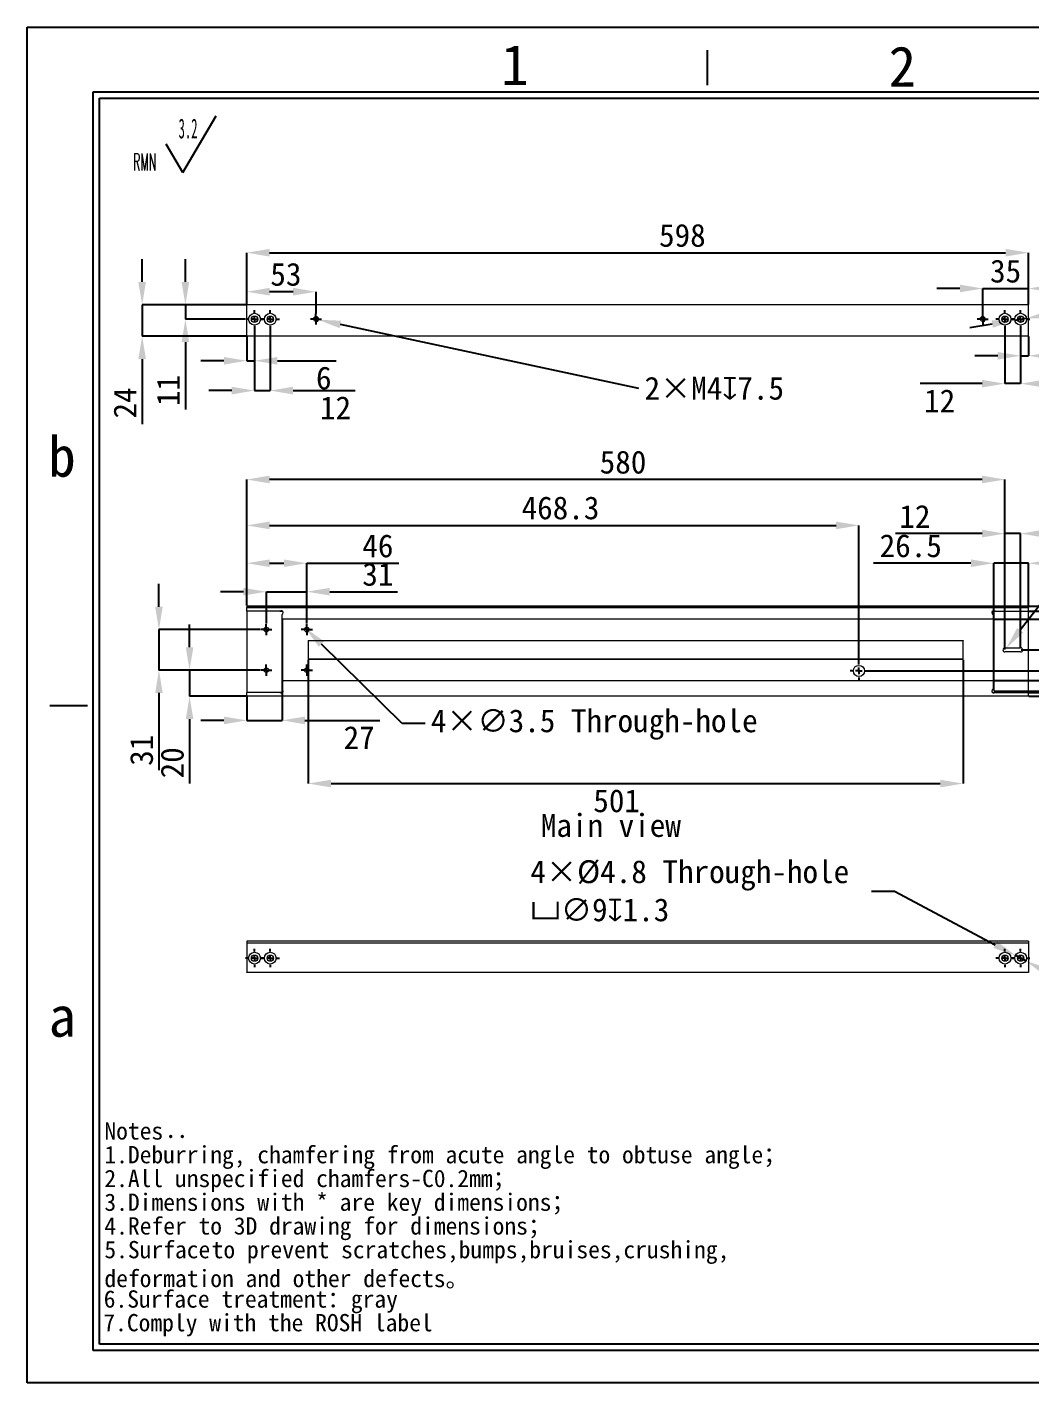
# Model space of a CAD drawing. Header units: millimetres. Extents: x 2 to 295, y 1 to 209.
# Drawn here: x 1.6 to 155.2, y 1.3 to 208.7 of the extents above; entities that cross this region are included whole.
import ezdxf

# ---------------------------------------------------------------- set-up
doc = ezdxf.new("R2010")
doc.units = ezdxf.units.MM
doc.header["$PDSIZE"] = -1
doc.layers.add('SLD-0', color=179, linetype='Continuous')
doc.layers.add('蓝色线', color=5, linetype='Continuous', lineweight=15)
doc.styles.add('SLDTEXTSTYLE1', font='TXT', dxfattribs={"width": 0.469, "bigfont": 'bigfont'})
doc.styles.add('SLDTEXTSTYLE2', font='TXT', dxfattribs={"width": 0.469})
doc.styles.add('样式 1', font='simfang.ttf')
doc.dimstyles.new('SLDDIMSTYLE0', dxfattribs={"dimtxt": 3.5, "dimasz": 3.5, "dimexe": 0, "dimexo": 0.0625, "dimgap": 0.875, "dimtad": 2, "dimlfac": 5, "dimrnd": 1e-09, "dimzin": 12, "dimdsep": 46, "dimtxsty": 'SLDTEXTSTYLE2', "dimsah": 1, "dimcen": 0.09, "dimadec": 0, "dimazin": 3, "dimtfac": 1, "dimtmove": 0, "dimatfit": 0, "dimfxl": 1, "dimfrac": 2, "dimtolj": 1, "dimtzin": 12, "dimarcsym": 0})
doc.dimstyles.new('SLDDIMSTYLE1', dxfattribs={"dimtxt": 3.5, "dimasz": 3.5, "dimexe": 0, "dimexo": 0.0625, "dimgap": 0.875, "dimtad": 2, "dimlfac": 5, "dimrnd": 1e-09, "dimzin": 12, "dimdsep": 46, "dimtxsty": 'SLDTEXTSTYLE2', "dimsah": 1, "dimcen": 0.09, "dimadec": 0, "dimazin": 3, "dimtfac": 1, "dimtofl": 0, "dimtmove": 0, "dimatfit": 3, "dimfxl": 1, "dimfrac": 2, "dimtolj": 1, "dimtzin": 12, "dimarcsym": 0})
doc.dimstyles.new('SLDDIMSTYLE2', dxfattribs={"dimtxt": 3.5, "dimasz": 3.5, "dimexe": 0, "dimexo": 0.0625, "dimgap": 0.875, "dimtad": 2, "dimlfac": 5, "dimrnd": 1e-09, "dimzin": 12, "dimdsep": 46, "dimtxsty": 'SLDTEXTSTYLE2', "dimsah": 1, "dimcen": 0.09, "dimadec": 0, "dimazin": 3, "dimtol": 1, "dimtp": 0.18, "dimtfac": 1, "dimtofl": 0, "dimtmove": 0, "dimatfit": 3, "dimfxl": 1, "dimfrac": 2, "dimtolj": 1, "dimarcsym": 0})
doc.dimstyles.new('SLDDIMSTYLE3', dxfattribs={"dimtxt": 3.5, "dimasz": 3.5, "dimexe": 0, "dimexo": 0.0625, "dimgap": 0.875, "dimtad": 2, "dimlfac": 5, "dimrnd": 1e-09, "dimzin": 12, "dimdsep": 46, "dimtxsty": 'SLDTEXTSTYLE2', "dimsah": 1, "dimcen": 0.09, "dimadec": 0, "dimazin": 3, "dimtol": 1, "dimtp": 0.2, "dimtm": 0.2, "dimtfac": 1, "dimtofl": 0, "dimtmove": 0, "dimatfit": 3, "dimfxl": 1, "dimfrac": 2, "dimtolj": 1, "dimtzin": 0, "dimarcsym": 0})
doc.dimstyles.new('SLDDIMSTYLE4', dxfattribs={"dimtxt": 3.5, "dimasz": 3.5, "dimexe": 0, "dimexo": 0.0625, "dimgap": 0.875, "dimtad": 0, "dimtih": 1, "dimtoh": 1, "dimlfac": 5, "dimrnd": 1e-09, "dimzin": 12, "dimdsep": 46, "dimtxsty": 'SLDTEXTSTYLE2', "dimsah": 1, "dimcen": 0, "dimadec": 0, "dimazin": 3, "dimtfac": 1, "dimtofl": 0, "dimtmove": 1, "dimatfit": 3, "dimfxl": 1, "dimfrac": 2, "dimtolj": 1, "dimtzin": 12, "dimarcsym": 0})
doc.dimstyles.new('SLDDIMSTYLE5', dxfattribs={"dimtxt": 3.5, "dimasz": 3.5, "dimexe": 0, "dimexo": 0.0625, "dimgap": 0.875, "dimtad": 0, "dimtih": 1, "dimtoh": 1, "dimlfac": 5, "dimrnd": 1e-09, "dimzin": 12, "dimdsep": 46, "dimtxsty": 'SLDTEXTSTYLE2', "dimsah": 1, "dimcen": 0, "dimadec": 0, "dimazin": 3, "dimtfac": 1, "dimtmove": 0, "dimatfit": 3, "dimfxl": 1, "dimfrac": 2, "dimtolj": 1, "dimtzin": 12, "dimarcsym": 0})
doc.dimstyles.new('SLDDIMSTYLE6', dxfattribs={"dimtxt": 3.5, "dimasz": 3.5, "dimexe": 0, "dimexo": 0.0625, "dimgap": 0.875, "dimtad": 0, "dimtih": 1, "dimtoh": 1, "dimlfac": 5, "dimrnd": 1e-09, "dimzin": 12, "dimdsep": 46, "dimtxsty": 'SLDTEXTSTYLE2', "dimsah": 1, "dimcen": 0, "dimadec": 0, "dimazin": 3, "dimtfac": 1, "dimtofl": 0, "dimtmove": 0, "dimatfit": 3, "dimfxl": 1, "dimfrac": 2, "dimtolj": 1, "dimtzin": 12, "dimarcsym": 0})
doc.dimstyles.new('SLDDIMSTYLE8', dxfattribs={"dimtxt": 3.5, "dimasz": 3.5, "dimexe": 0, "dimexo": 0.0625, "dimgap": 0.875, "dimtad": 0, "dimtih": 1, "dimtoh": 1, "dimlfac": 5, "dimrnd": 1e-09, "dimzin": 12, "dimdsep": 46, "dimtxsty": 'SLDTEXTSTYLE2', "dimsah": 1, "dimcen": 0, "dimadec": 0, "dimazin": 3, "dimtfac": 1, "dimtmove": 0, "dimatfit": 3, "dimfxl": 1, "dimfrac": 2, "dimtolj": 1, "dimtzin": 12, "dimarcsym": 0})

# ---------------------------------------------------------------- blocks, each defined once
blk = doc.blocks.new('SW_NOTE_0')
at = {"layer": 'SLD-0', "color": 0, "char_height": 2.6458, "attachment_point": 1, "style": '样式 1'}
for s, insert in [('{\\f@FangSong|b0|i0|c134|p49;Notes：}', (0.19, 4.89)), ('1.Deburring, chamfering from acute angle to obtuse angle；', (0.19, 1.26)), ('2.All unspecified chamfers-C0.2mm；', (0.19, -2.38)), ('3.{\\fSimSun|b0|i0|c134|p2;Dimensions with * are key dimensions}；', (0.19, -6.01)), ('4.Refer to 3D drawing for dimensions；', (0.19, -9.64)), ('5.Surface{\\W0.1; }to prevent scratches,bumps,bruises,crushing,\\Pdeformation and other defects。', (0.19, -13.27)), ('6.Surface treatment：{\\f@FangSong|b0|i0|c134|p49;gray}', (0.09, -20.82)), ('7.Comply with the ROSH label', (0.03, -24.44))]:
    blk.add_mtext(s, dxfattribs=dict(at, insert=insert))
blk = doc.blocks.new('SW_NOTE_1')
at = {"layer": 'SLD-0', "color": 0}
for q in [(12.74, 9.16), (5.08, 4.83)]:
    blk.add_line((7.63, 0.49), q, dxfattribs=at)
at = {"layer": 'SLD-0', "color": 0, "attachment_point": 1}
for s, insert, char_height, style in [('3.2', (6.97, 8.73), 3.032, 'SLDTEXTSTYLE2'), ('{\\Ftxt,bigfont|c134;RMN}', (0, 3.41), 2.6458, 'SLDTEXTSTYLE1')]:
    blk.add_mtext(s, dxfattribs=dict(at, insert=insert, char_height=char_height, style=style))
blk = doc.blocks.new('_D')
at = {"layer": 'Defpoints', "color": 0}
for p in [(44.39, 122.31), (38.19, 117.37), (44.39, 117.37)]:
    blk.add_point(p, dxfattribs=at)
at = {"layer": 'SLD-0', "color": 0, "lineweight": -2}
for p, q in [((34.69, 122.31), (31.19, 122.31)), ((38.19, 117.43), (38.19, 122.31)), ((38.19, 122.31), (44.39, 122.31)), ((44.39, 117.43), (44.39, 122.31)), ((47.89, 122.31), (58.27, 122.31))]:
    blk.add_line(p, q, dxfattribs=at)
at = {"layer": 'SLD-0', "color": 0}
for points in [[(34.69, 122.9), (34.69, 121.73), (38.19, 122.31)], [(47.89, 122.9), (47.89, 121.73), (44.39, 122.31)]]:
    blk.add_solid(points, dxfattribs=at)
at = {"layer": 'SLD-0', "color": 0, "insert": (55.25, 126.73), "char_height": 3.5, "attachment_point": 2, "style": '样式 1'}
blk.add_mtext('\\A1;31', dxfattribs=at)
blk = doc.blocks.new('_D_1')
at = {"layer": 'Defpoints', "color": 0}
for p in [(37.34, 116.52), (21.76, 110.32), (37.34, 110.32)]:
    blk.add_point(p, dxfattribs=at)
at = {"layer": 'SLD-0', "color": 0, "lineweight": -2}
for p, q in [((21.76, 120.02), (21.76, 123.52)), ((37.27, 116.52), (21.76, 116.52)), ((21.76, 116.52), (21.76, 110.32)), ((37.27, 110.32), (21.76, 110.32)), ((21.76, 106.82), (21.76, 95.03))]:
    blk.add_line(p, q, dxfattribs=at)
at = {"layer": 'SLD-0', "color": 0}
for points in [[(21.18, 120.02), (22.34, 120.02), (21.76, 116.52)], [(21.18, 106.82), (22.34, 106.82), (21.76, 110.32)]]:
    blk.add_solid(points, dxfattribs=at)
at = {"layer": 'SLD-0', "color": 0, "insert": (17.34, 98.06), "char_height": 3.5, "attachment_point": 2, "rotation": 90, "style": '样式 1'}
blk.add_mtext('\\A1;31', dxfattribs=at)
blk = doc.blocks.new('_D_2')
at = {"layer": 'Defpoints', "color": 0}
for p in [(35.19, 126.67), (35.19, 120.12), (44.39, 117.37)]:
    blk.add_point(p, dxfattribs=at)
at = {"layer": 'SLD-0', "color": 0, "lineweight": -2}
for p, q in [((35.19, 120.18), (35.19, 126.67)), ((38.69, 126.67), (40.89, 126.67)), ((44.39, 117.43), (44.39, 126.67)), ((44.39, 126.67), (58.46, 126.67))]:
    blk.add_line(p, q, dxfattribs=at)
at = {"layer": 'SLD-0', "color": 0}
for points in [[(38.69, 127.25), (38.69, 126.09), (35.19, 126.67)], [(40.89, 127.25), (40.89, 126.09), (44.39, 126.67)]]:
    blk.add_solid(points, dxfattribs=at)
at = {"layer": 'SLD-0', "color": 0, "insert": (55.25, 131.08), "char_height": 3.5, "attachment_point": 2, "style": '样式 1'}
blk.add_mtext('\\A1;46', dxfattribs=at)
blk = doc.blocks.new('_D_3')
at = {"layer": 'Defpoints', "color": 0}
for p in [(40.59, 118.12), (35.19, 106.32), (40.59, 102.63)]:
    blk.add_point(p, dxfattribs=at)
at = {"layer": 'SLD-0', "color": 0, "lineweight": -2}
for p, q in [((40.59, 118.05), (40.59, 102.63)), ((35.19, 106.25), (35.19, 102.63)), ((31.69, 102.63), (28.19, 102.63)), ((35.19, 102.63), (40.59, 102.63)), ((44.09, 102.63), (55.55, 102.63))]:
    blk.add_line(p, q, dxfattribs=at)
at = {"layer": 'SLD-0', "color": 0}
for points in [[(31.69, 103.21), (31.69, 102.04), (35.19, 102.63)], [(44.09, 103.21), (44.09, 102.04), (40.59, 102.63)]]:
    blk.add_solid(points, dxfattribs=at)
at = {"layer": 'SLD-0', "color": 0, "insert": (52.39, 101.75), "char_height": 3.5, "attachment_point": 2, "style": '样式 1'}
blk.add_mtext('\\A1;27', dxfattribs=at)
blk = doc.blocks.new('_D_4')
at = {"layer": 'Defpoints', "color": 0}
for p in [(154.79, 119.32), (154.79, 106.92), (199.48, 106.92)]:
    blk.add_point(p, dxfattribs=at)
at = {"layer": '蓝色线', "color": 0, "lineweight": -2}
for p, q in [((199.48, 119.32), (199.48, 141.75)), ((154.85, 119.32), (199.48, 119.32)), ((199.48, 110.42), (199.48, 115.82)), ((154.85, 106.92), (199.48, 106.92))]:
    blk.add_line(p, q, dxfattribs=at)
at = {"layer": '蓝色线', "color": 0}
for points in [[(198.89, 115.82), (200.06, 115.82), (199.48, 119.32)], [(198.89, 110.42), (200.06, 110.42), (199.48, 106.92)]]:
    blk.add_solid(points, dxfattribs=at)
at = {"layer": '蓝色线', "color": 0, "insert": (200.35, 132.28), "char_height": 3.5, "attachment_point": 2, "rotation": 90, "style": '样式 1'}
blk.add_mtext('\\A1;62\\S+0.18^  0;', dxfattribs=at)
blk = doc.blocks.new('_D_5')
at = {"layer": 'Defpoints', "color": 0}
for p in [(149.39, 118.12), (149.39, 108.72), (188.79, 108.72)]:
    blk.add_point(p, dxfattribs=at)
at = {"layer": '蓝色线', "color": 0, "lineweight": -2}
for p, q in [((188.79, 118.12), (188.79, 143.41)), ((149.45, 118.12), (188.79, 118.12)), ((188.79, 112.22), (188.79, 114.62)), ((149.45, 108.72), (188.79, 108.72))]:
    blk.add_line(p, q, dxfattribs=at)
at = {"layer": '蓝色线', "color": 0}
for points in [[(188.2, 114.62), (189.37, 114.62), (188.79, 118.12)], [(188.2, 112.22), (189.37, 112.22), (188.79, 108.72)]]:
    blk.add_solid(points, dxfattribs=at)
at = {"layer": '蓝色线', "color": 0, "insert": (189.66, 132.51), "char_height": 3.5, "attachment_point": 2, "rotation": 90, "style": '样式 1'}
blk.add_mtext('\\A1;47±0.20', dxfattribs=at)
blk = doc.blocks.new('_D_6')
at = {"layer": 'Defpoints', "color": 0}
for p in [(37.34, 110.32), (26.44, 106.32), (35.19, 106.32)]:
    blk.add_point(p, dxfattribs=at)
at = {"layer": 'SLD-0', "color": 0, "lineweight": -2}
for p, q in [((26.44, 113.82), (26.44, 117.32)), ((37.27, 110.32), (26.44, 110.32)), ((26.44, 110.32), (26.44, 106.32)), ((35.12, 106.32), (26.44, 106.32)), ((26.44, 102.82), (26.44, 92.97))]:
    blk.add_line(p, q, dxfattribs=at)
at = {"layer": 'SLD-0', "color": 0}
for points in [[(25.86, 113.82), (27.03, 113.82), (26.44, 110.32)], [(25.86, 102.82), (27.03, 102.82), (26.44, 106.32)]]:
    blk.add_solid(points, dxfattribs=at)
at = {"layer": 'SLD-0', "color": 0, "insert": (22.03, 96.14), "char_height": 3.5, "attachment_point": 2, "rotation": 90, "style": '样式 1'}
blk.add_mtext('\\A1;20', dxfattribs=at)
blk = doc.blocks.new('_D_7')
at = {"layer": 'Defpoints', "color": 0}
for p in [(153.59, 131.2), (151.19, 113.74), (153.59, 113.74)]:
    blk.add_point(p, dxfattribs=at)
at = {"layer": 'SLD-0', "color": 0, "lineweight": -2}
for p, q in [((147.69, 131.2), (134.42, 131.2)), ((151.19, 113.8), (151.19, 131.2)), ((153.59, 131.2), (151.19, 131.2)), ((153.59, 113.8), (153.59, 131.2)), ((157.09, 131.2), (160.59, 131.2))]:
    blk.add_line(p, q, dxfattribs=at)
at = {"layer": 'SLD-0', "color": 0}
for points in [[(147.69, 131.79), (147.69, 130.62), (151.19, 131.2)], [(157.09, 131.79), (157.09, 130.62), (153.59, 131.2)]]:
    blk.add_solid(points, dxfattribs=at)
at = {"layer": 'SLD-0', "color": 0, "insert": (137.41, 135.58), "char_height": 3.5, "attachment_point": 2, "style": '样式 1'}
blk.add_mtext('\\A1;12', dxfattribs=at)
blk = doc.blocks.new('_D_8')
at = {"layer": 'Defpoints', "color": 0}
for p in [(151.19, 113.42), (151.38, 113.67)]:
    blk.add_point(p, dxfattribs=at)
at = {"layer": 'SLD-0', "color": 0, "lineweight": -2}
for p, q in [((176.08, 145.43), (153.53, 116.43)), ((179.58, 145.43), (176.08, 145.43))]:
    blk.add_line(p, q, dxfattribs=at)
at = {"layer": 'SLD-0', "color": 0}
blk.add_solid([(153.07, 116.79), (153.99, 116.07), (151.38, 113.67)], dxfattribs=at)
at = {"layer": 'SLD-0', "color": 0, "insert": (180.45, 147.58), "char_height": 3.5, "attachment_point": 1, "style": '样式 1'}
blk.add_mtext('\\A1;R1.6Through-hole', dxfattribs=at)
blk = doc.blocks.new('_D_9')
at = {"layer": 'Defpoints', "color": 0}
for p in [(153.59, 113.42), (154.79, 106.32), (181.7, 106.32)]:
    blk.add_point(p, dxfattribs=at)
at = {"layer": 'SLD-0', "color": 0, "lineweight": -2}
for p, q in [((181.7, 116.92), (181.7, 134.39)), ((153.65, 113.42), (181.7, 113.42)), ((181.7, 106.32), (181.7, 113.42)), ((154.85, 106.32), (181.7, 106.32)), ((181.7, 102.82), (181.7, 99.32))]:
    blk.add_line(p, q, dxfattribs=at)
at = {"layer": 'SLD-0', "color": 0}
for points in [[(181.12, 116.92), (182.29, 116.92), (181.7, 113.42)], [(181.12, 102.82), (182.29, 102.82), (181.7, 106.32)]]:
    blk.add_solid(points, dxfattribs=at)
at = {"layer": 'SLD-0', "color": 0, "insert": (182.58, 128.7), "char_height": 3.5, "attachment_point": 2, "rotation": 90, "style": '样式 1'}
blk.add_mtext('\\A1;35.5', dxfattribs=at)
blk = doc.blocks.new('_D_10')
at = {"layer": 'Defpoints', "color": 0}
for p in [(35.19, 139.47), (35.19, 120.12), (151.19, 113.42)]:
    blk.add_point(p, dxfattribs=at)
at = {"layer": 'SLD-0', "color": 0, "lineweight": -2}
for p, q in [((35.19, 120.18), (35.19, 139.47)), ((147.69, 139.47), (38.69, 139.47)), ((151.19, 113.48), (151.19, 139.47))]:
    blk.add_line(p, q, dxfattribs=at)
at = {"layer": 'SLD-0', "color": 0}
for points in [[(38.69, 140.06), (38.69, 138.89), (35.19, 139.47)], [(147.69, 140.06), (147.69, 138.89), (151.19, 139.47)]]:
    blk.add_solid(points, dxfattribs=at)
at = {"layer": 'SLD-0', "color": 0, "insert": (92.76, 143.89), "char_height": 3.5, "attachment_point": 2, "style": '样式 1'}
blk.add_mtext('\\A1;580', dxfattribs=at)
blk = doc.blocks.new('_D_11')
at = {"layer": 'Defpoints', "color": 0}
for p in [(128.85, 132.46), (35.19, 120.12), (128.85, 111.55)]:
    blk.add_point(p, dxfattribs=at)
at = {"layer": 'SLD-0', "color": 0, "lineweight": -2}
for p, q in [((35.19, 120.18), (35.19, 132.46)), ((38.69, 132.46), (125.35, 132.46)), ((128.85, 111.61), (128.85, 132.46))]:
    blk.add_line(p, q, dxfattribs=at)
at = {"layer": 'SLD-0', "color": 0}
for points in [[(38.69, 133.04), (38.69, 131.87), (35.19, 132.46)], [(125.35, 133.04), (125.35, 131.87), (128.85, 132.46)]]:
    blk.add_solid(points, dxfattribs=at)
at = {"layer": 'SLD-0', "color": 0, "insert": (83.19, 136.89), "char_height": 3.5, "attachment_point": 2, "style": '样式 1'}
blk.add_mtext('\\A1;468.3', dxfattribs=at)
blk = doc.blocks.new('_D_12')
at = {"layer": 'Defpoints', "color": 0}
for p in [(130.2, 110.2), (154.79, 106.32), (173.58, 106.32)]:
    blk.add_point(p, dxfattribs=at)
at = {"layer": 'SLD-0', "color": 0, "lineweight": -2}
for p, q in [((173.58, 113.7), (173.58, 134.32)), ((130.26, 110.2), (173.58, 110.2)), ((173.58, 106.32), (173.58, 110.2)), ((154.85, 106.32), (173.58, 106.32)), ((173.58, 102.82), (173.58, 99.32))]:
    blk.add_line(p, q, dxfattribs=at)
at = {"layer": 'SLD-0', "color": 0}
for points in [[(173, 113.7), (174.17, 113.7), (173.58, 110.2)], [(173, 102.82), (174.17, 102.82), (173.58, 106.32)]]:
    blk.add_solid(points, dxfattribs=at)
at = {"layer": 'SLD-0', "color": 0, "insert": (174.46, 128.7), "char_height": 3.5, "attachment_point": 2, "rotation": 90, "style": '样式 1'}
blk.add_mtext('\\A1;19.4', dxfattribs=at)
blk = doc.blocks.new('_D_14')
at = {"layer": 'Defpoints', "color": 0}
for p in [(154.79, 120.12), (154.79, 106.32), (209.84, 106.32)]:
    blk.add_point(p, dxfattribs=at)
at = {"layer": 'SLD-0', "color": 0, "lineweight": -2}
for p, q in [((209.84, 120.12), (209.84, 132.78)), ((154.85, 120.12), (209.84, 120.12)), ((209.84, 109.82), (209.84, 116.62)), ((154.85, 106.32), (209.84, 106.32))]:
    blk.add_line(p, q, dxfattribs=at)
at = {"layer": 'SLD-0', "color": 0}
for points in [[(209.26, 116.62), (210.42, 116.62), (209.84, 120.12)], [(209.26, 109.82), (210.42, 109.82), (209.84, 106.32)]]:
    blk.add_solid(points, dxfattribs=at)
at = {"layer": 'SLD-0', "color": 0, "insert": (210.72, 129.6), "char_height": 3.5, "attachment_point": 2, "rotation": 90, "style": '样式 1'}
blk.add_mtext('\\A1;69', dxfattribs=at)
blk = doc.blocks.new('_D_15')
at = {"layer": 'Defpoints', "color": 0}
for p in [(44.14, 116.76), (44.64, 116.27)]:
    blk.add_point(p, dxfattribs=at)
at = {"layer": 'SLD-0', "color": 0, "lineweight": -2}
for p, q in [((58.98, 102.17), (46.63, 114.31)), ((62.48, 102.17), (58.98, 102.17))]:
    blk.add_line(p, q, dxfattribs=at)
at = {"layer": 'SLD-0', "color": 0}
blk.add_solid([(47.04, 114.72), (46.22, 113.89), (44.14, 116.76)], dxfattribs=at)
at = {"layer": 'SLD-0', "color": 0, "insert": (63.36, 104.32), "char_height": 3.5, "attachment_point": 1, "style": '样式 1'}
blk.add_mtext('\\A1;4×∅3.5 Through-hole', dxfattribs=at)
blk = doc.blocks.new('_D_17')
at = {"layer": 'Defpoints', "color": 0}
for p in [(154.79, 126.67), (154.79, 120.12), (149.49, 107.12)]:
    blk.add_point(p, dxfattribs=at)
at = {"layer": 'SLD-0', "color": 0, "lineweight": -2}
for p, q in [((145.99, 126.67), (131.08, 126.67)), ((149.49, 107.18), (149.49, 126.67)), ((154.79, 126.67), (149.49, 126.67)), ((154.79, 120.18), (154.79, 126.67)), ((158.29, 126.67), (161.79, 126.67))]:
    blk.add_line(p, q, dxfattribs=at)
at = {"layer": 'SLD-0', "color": 0}
for points in [[(145.99, 127.25), (145.99, 126.09), (149.49, 126.67)], [(158.29, 127.25), (158.29, 126.09), (154.79, 126.67)]]:
    blk.add_solid(points, dxfattribs=at)
at = {"layer": 'SLD-0', "color": 0, "insert": (136.78, 131.1), "char_height": 3.5, "attachment_point": 2, "style": '样式 1'}
blk.add_mtext('\\A1;26.5', dxfattribs=at)
blk = doc.blocks.new('_D_18')
at = {"layer": 'Defpoints', "color": 0}
for p in [(149.49, 107.12), (154.79, 106.32), (165.64, 106.32)]:
    blk.add_point(p, dxfattribs=at)
at = {"layer": 'SLD-0', "color": 0, "lineweight": -2}
for p, q in [((165.64, 110.62), (165.64, 130.68)), ((149.55, 107.12), (165.64, 107.12)), ((154.85, 106.32), (165.64, 106.32)), ((165.64, 106.32), (165.64, 107.12)), ((165.64, 102.82), (165.64, 99.32))]:
    blk.add_line(p, q, dxfattribs=at)
at = {"layer": 'SLD-0', "color": 0}
for points in [[(165.06, 110.62), (166.23, 110.62), (165.64, 107.12)], [(165.06, 102.82), (166.23, 102.82), (165.64, 106.32)]]:
    blk.add_solid(points, dxfattribs=at)
at = {"layer": 'SLD-0', "color": 0, "insert": (166.52, 128.7), "char_height": 3.5, "attachment_point": 2, "rotation": 90, "style": '样式 1'}
blk.add_mtext('\\A1;4', dxfattribs=at)
blk = doc.blocks.new('_D_19')
at = {"layer": 'Defpoints', "color": 0}
for p in [(44.59, 111.98), (144.79, 111.98), (144.79, 92.97)]:
    blk.add_point(p, dxfattribs=at)
at = {"layer": 'SLD-0', "color": 0, "lineweight": -2}
for p, q in [((44.59, 111.91), (44.59, 92.97)), ((144.79, 111.91), (144.79, 92.97)), ((48.09, 92.97), (141.29, 92.97))]:
    blk.add_line(p, q, dxfattribs=at)
at = {"layer": 'SLD-0', "color": 0}
for points in [[(48.09, 93.55), (48.09, 92.38), (44.59, 92.97)], [(141.29, 93.55), (141.29, 92.38), (144.79, 92.97)]]:
    blk.add_solid(points, dxfattribs=at)
at = {"layer": 'SLD-0', "color": 0, "insert": (91.78, 92.09), "char_height": 3.5, "attachment_point": 2, "style": '样式 1'}
blk.add_mtext('\\A1;501', dxfattribs=at)
blk = doc.blocks.new('SW_CENTERMARKSYMBOL_0')
at = {"layer": 'SLD-0', "color": 0}
for p, q in [((-0.5, 0), (-0.85, 0)), ((0, 0), (-0.5, 0)), ((0, 0.5), (0, 0.85)), ((0, 0), (0, 0.5)), ((0, 0), (0, -0.5)), ((0, 0), (0.5, 0)), ((0.5, 0), (0.85, 0)), ((0, -0.5), (0, -0.85))]:
    blk.add_line(p, q, dxfattribs=at)
blk = doc.blocks.new('SW_CENTERMARKSYMBOL_1')
at = {"layer": 'SLD-0', "color": 0}
for p, q in [((-0.5, 0), (-0.85, 0)), ((0, 0), (-0.5, 0)), ((0, 0.5), (0, 0.85)), ((0, 0), (0, 0.5)), ((0, 0), (0, -0.5)), ((0, 0), (0.5, 0)), ((0.5, 0), (0.85, 0)), ((0, -0.5), (0, -0.85))]:
    blk.add_line(p, q, dxfattribs=at)
blk = doc.blocks.new('SW_CENTERMARKSYMBOL_2')
at = {"layer": 'SLD-0', "color": 0}
for p, q in [((-0.5, 0), (-0.85, 0)), ((0, 0), (-0.5, 0)), ((0, 0.5), (0, 0.85)), ((0, 0), (0, 0.5)), ((0, 0), (0, -0.5)), ((0, 0), (0.5, 0)), ((0.5, 0), (0.85, 0)), ((0, -0.5), (0, -0.85))]:
    blk.add_line(p, q, dxfattribs=at)
blk = doc.blocks.new('SW_CENTERMARKSYMBOL_3')
at = {"layer": 'SLD-0', "color": 0}
for p, q in [((-0.5, 0), (-0.85, 0)), ((0, 0), (-0.5, 0)), ((0, 0.5), (0, 0.85)), ((0, 0), (0, 0.5)), ((0, 0), (0, -0.5)), ((0, 0), (0.5, 0)), ((0.5, 0), (0.85, 0)), ((0, -0.5), (0, -0.85))]:
    blk.add_line(p, q, dxfattribs=at)
blk = doc.blocks.new('SW_CENTERMARKSYMBOL_4')
at = {"layer": 'SLD-0', "color": 0}
for p, q in [((-1, 0), (-1.35, 0)), ((0, 0), (-0.5, 0)), ((0, 1), (0, 1.35)), ((0, 0), (0, 0.5)), ((0, 0), (0, -0.5)), ((0, 0), (0.5, 0)), ((1, 0), (1.35, 0)), ((0, -1), (0, -1.35))]:
    blk.add_line(p, q, dxfattribs=at)
blk = doc.blocks.new('_D_24')
at = {"layer": 'Defpoints', "color": 0}
for p in [(152.79, 66.68), (154.38, 65.84)]:
    blk.add_point(p, dxfattribs=at)
at = {"layer": 'SLD-0', "color": 0, "lineweight": -2}
for p, q in [((130.77, 76.49), (134.27, 76.49)), ((134.27, 76.49), (149.7, 68.32)), ((154.38, 65.84), (152.79, 66.68)), ((157.47, 64.2), (160.57, 62.56))]:
    blk.add_line(p, q, dxfattribs=at)
at = {"layer": 'SLD-0', "color": 0}
for points in [[(149.97, 68.84), (149.43, 67.81), (152.79, 66.68)], [(157.75, 64.72), (157.2, 63.69), (154.38, 65.84)]]:
    blk.add_solid(points, dxfattribs=at)
at = {"layer": 'SLD-0', "color": 0, "insert": (78.59, 81.24), "char_height": 3.5, "attachment_point": 1, "style": '样式 1'}
blk.add_mtext('\\A1;4×%%c4.8 Through-hole\\P{\\fGDT;v}∅9{\\fGDT;x}1.3', dxfattribs=at)
blk = doc.blocks.new('SW_CENTERMARKSYMBOL_5')
at = {"layer": 'SLD-0', "color": 0}
for p, q in [((-1, 0), (-1.4, 0)), ((0, 0), (-0.5, 0)), ((0, 1), (0, 1.4)), ((0, 0), (0, 0.5)), ((0, 0), (0, -0.5)), ((0, 0), (0.5, 0)), ((1, 0), (1.4, 0)), ((0, -1), (0, -1.4))]:
    blk.add_line(p, q, dxfattribs=at)
blk = doc.blocks.new('SW_CENTERMARKSYMBOL_6')
at = {"layer": 'SLD-0', "color": 0}
for p, q in [((-1, 0), (-1.4, 0)), ((0, 0), (-0.5, 0)), ((0, 1), (0, 1.4)), ((0, 0), (0, 0.5)), ((0, 0), (0, -0.5)), ((0, 0), (0.5, 0)), ((1, 0), (1.4, 0)), ((0, -1), (0, -1.4))]:
    blk.add_line(p, q, dxfattribs=at)
blk = doc.blocks.new('SW_CENTERMARKSYMBOL_7')
at = {"layer": 'SLD-0', "color": 0}
for p, q in [((-1, 0), (-1.4, 0)), ((0, 0), (-0.5, 0)), ((0, 1), (0, 1.4)), ((0, 0), (0, 0.5)), ((0, 0), (0, -0.5)), ((0, 0), (0.5, 0)), ((1, 0), (1.4, 0)), ((0, -1), (0, -1.4))]:
    blk.add_line(p, q, dxfattribs=at)
blk = doc.blocks.new('SW_CENTERMARKSYMBOL_8')
at = {"layer": 'SLD-0', "color": 0}
for p, q in [((-1, 0), (-1.4, 0)), ((0, 0), (-0.5, 0)), ((0, 1), (0, 1.4)), ((0, 0), (0, 0.5)), ((0, 0), (0, -0.5)), ((0, 0), (0.5, 0)), ((1, 0), (1.4, 0)), ((0, -1), (0, -1.4))]:
    blk.add_line(p, q, dxfattribs=at)
blk = doc.blocks.new('_D_25')
at = {"layer": 'Defpoints', "color": 0}
for p in [(154.79, 174.17), (35.19, 166.19), (154.79, 166.19)]:
    blk.add_point(p, dxfattribs=at)
at = {"layer": 'SLD-0', "color": 0, "lineweight": -2}
for p, q in [((35.19, 166.26), (35.19, 174.17)), ((38.69, 174.17), (151.29, 174.17)), ((154.79, 166.26), (154.79, 174.17))]:
    blk.add_line(p, q, dxfattribs=at)
at = {"layer": 'SLD-0', "color": 0}
for points in [[(38.69, 174.75), (38.69, 173.58), (35.19, 174.17)], [(151.29, 174.75), (151.29, 173.58), (154.79, 174.17)]]:
    blk.add_solid(points, dxfattribs=at)
at = {"layer": 'SLD-0', "color": 0, "insert": (101.84, 178.58), "char_height": 3.5, "attachment_point": 2, "style": '样式 1'}
blk.add_mtext('\\A1;598', dxfattribs=at)
blk = doc.blocks.new('_D_26')
at = {"layer": 'Defpoints', "color": 0}
for p in [(35.19, 166.19), (19.19, 161.39), (35.19, 161.39)]:
    blk.add_point(p, dxfattribs=at)
at = {"layer": 'SLD-0', "color": 0, "lineweight": -2}
for p, q in [((19.19, 169.69), (19.19, 173.19)), ((35.12, 166.19), (19.19, 166.19)), ((19.19, 166.19), (19.19, 161.39)), ((35.12, 161.39), (19.19, 161.39)), ((19.19, 157.89), (19.19, 147.96))]:
    blk.add_line(p, q, dxfattribs=at)
at = {"layer": 'SLD-0', "color": 0}
for points in [[(18.6, 169.69), (19.77, 169.69), (19.19, 166.19)], [(18.6, 157.89), (19.77, 157.89), (19.19, 161.39)]]:
    blk.add_solid(points, dxfattribs=at)
at = {"layer": 'SLD-0', "color": 0, "insert": (14.81, 151.18), "char_height": 3.5, "attachment_point": 2, "rotation": 90, "style": '样式 1'}
blk.add_mtext('\\A1;24', dxfattribs=at)
blk = doc.blocks.new('_D_27')
at = {"layer": 'Defpoints', "color": 0}
for p in [(36.39, 162.59), (38.79, 162.59), (38.79, 153.08)]:
    blk.add_point(p, dxfattribs=at)
at = {"layer": 'SLD-0', "color": 0, "lineweight": -2}
for p, q in [((36.39, 162.53), (36.39, 153.08)), ((38.79, 162.53), (38.79, 153.08)), ((32.89, 153.08), (29.39, 153.08)), ((36.39, 153.08), (38.79, 153.08)), ((42.29, 153.08), (51.76, 153.08))]:
    blk.add_line(p, q, dxfattribs=at)
at = {"layer": 'SLD-0', "color": 0}
for points in [[(32.89, 153.66), (32.89, 152.49), (36.39, 153.08)], [(42.29, 153.66), (42.29, 152.49), (38.79, 153.08)]]:
    blk.add_solid(points, dxfattribs=at)
at = {"layer": 'SLD-0', "color": 0, "insert": (48.77, 152.2), "char_height": 3.5, "attachment_point": 2, "style": '样式 1'}
blk.add_mtext('\\A1;12', dxfattribs=at)
blk = doc.blocks.new('_D_28')
at = {"layer": 'Defpoints', "color": 0}
for p in [(25.81, 166.19), (35.19, 166.19), (34.99, 163.99)]:
    blk.add_point(p, dxfattribs=at)
at = {"layer": 'SLD-0', "color": 0, "lineweight": -2}
for p, q in [((25.81, 169.69), (25.81, 173.19)), ((35.12, 166.19), (25.81, 166.19)), ((25.81, 166.19), (25.81, 163.99)), ((34.92, 163.99), (25.81, 163.99)), ((25.81, 160.49), (25.81, 150.19))]:
    blk.add_line(p, q, dxfattribs=at)
at = {"layer": 'SLD-0', "color": 0}
for points in [[(25.22, 169.69), (26.39, 169.69), (25.81, 166.19)], [(25.22, 160.49), (26.39, 160.49), (25.81, 163.99)]]:
    blk.add_solid(points, dxfattribs=at)
at = {"layer": 'SLD-0', "color": 0, "insert": (21.43, 153.08), "char_height": 3.5, "attachment_point": 2, "rotation": 90, "style": '样式 1'}
blk.add_mtext('\\A1;11', dxfattribs=at)
blk = doc.blocks.new('_D_29')
at = {"layer": 'Defpoints', "color": 0}
for p in [(35.19, 168.2), (35.19, 166.19), (45.79, 164.82)]:
    blk.add_point(p, dxfattribs=at)
at = {"layer": 'SLD-0', "color": 0, "lineweight": -2}
for p, q in [((35.19, 166.26), (35.19, 168.2)), ((42.29, 168.2), (38.69, 168.2)), ((45.79, 164.89), (45.79, 168.2))]:
    blk.add_line(p, q, dxfattribs=at)
at = {"layer": 'SLD-0', "color": 0}
for points in [[(38.69, 168.79), (38.69, 167.62), (35.19, 168.2)], [(42.29, 168.79), (42.29, 167.62), (45.79, 168.2)]]:
    blk.add_solid(points, dxfattribs=at)
at = {"layer": 'SLD-0', "color": 0, "insert": (41.18, 172.62), "char_height": 3.5, "attachment_point": 2, "style": '样式 1'}
blk.add_mtext('\\A1;53', dxfattribs=at)
blk = doc.blocks.new('_D_30')
at = {"layer": 'Defpoints', "color": 0}
for p in [(154.79, 168.69), (154.79, 166.19), (147.79, 164.82)]:
    blk.add_point(p, dxfattribs=at)
at = {"layer": 'SLD-0', "color": 0, "lineweight": -2}
for p, q in [((144.29, 168.69), (140.79, 168.69)), ((147.79, 164.89), (147.79, 168.69)), ((147.79, 168.69), (154.79, 168.69)), ((154.79, 166.26), (154.79, 168.69)), ((158.29, 168.69), (161.79, 168.69))]:
    blk.add_line(p, q, dxfattribs=at)
at = {"layer": 'SLD-0', "color": 0}
for points in [[(144.29, 169.28), (144.29, 168.11), (147.79, 168.69)], [(158.29, 169.28), (158.29, 168.11), (154.79, 168.69)]]:
    blk.add_solid(points, dxfattribs=at)
at = {"layer": 'SLD-0', "color": 0, "insert": (151.29, 173.11), "char_height": 3.5, "attachment_point": 2, "style": '样式 1'}
blk.add_mtext('\\A1;35', dxfattribs=at)
blk = doc.blocks.new('_D_31')
at = {"layer": 'Defpoints', "color": 0}
for p in [(152.7, 163.84), (154.47, 164.14)]:
    blk.add_point(p, dxfattribs=at)
at = {"layer": 'SLD-0', "color": 0, "lineweight": -2}
for p, q in [((182.78, 168.93), (157.92, 164.73)), ((152.7, 163.84), (154.47, 164.14)), ((149.25, 163.26), (145.8, 162.68))]:
    blk.add_line(p, q, dxfattribs=at)
at = {"layer": 'SLD-0', "color": 0}
for points in [[(149.15, 163.84), (149.35, 162.69), (152.7, 163.84)], [(157.83, 165.3), (158.02, 164.15), (154.47, 164.14)]]:
    blk.add_solid(points, dxfattribs=at)
at = {"layer": 'SLD-0', "color": 0, "insert": (183.65, 173.67), "char_height": 3.5, "attachment_point": 1, "style": '样式 1'}
blk.add_mtext('\\A1;4×%%c4.8Through-hole\\P{\\fGDT;v}9{\\fGDT;x}1.3', dxfattribs=at)
blk = doc.blocks.new('_D_32')
at = {"layer": 'Defpoints', "color": 0}
for p in [(45.46, 164.06), (46.11, 163.92)]:
    blk.add_point(p, dxfattribs=at)
at = {"layer": 'SLD-0', "color": 0, "lineweight": -2}
blk.add_line((95.17, 153.4), (49.53, 163.19), dxfattribs=at)
at = {"layer": 'SLD-0', "color": 0}
blk.add_solid([(49.65, 163.76), (49.41, 162.62), (46.11, 163.92)], dxfattribs=at)
at = {"layer": 'SLD-0', "color": 0, "insert": (96.05, 155.19), "char_height": 3.5, "attachment_point": 1, "style": '样式 1'}
blk.add_mtext('\\A1;2×M4{\\fGDT;x}7.5', dxfattribs=at)
blk = doc.blocks.new('_D_33')
at = {"layer": 'Defpoints', "color": 0}
for p in [(151.19, 162.59), (153.59, 162.59), (153.59, 154.14)]:
    blk.add_point(p, dxfattribs=at)
at = {"layer": 'SLD-0', "color": 0, "lineweight": -2}
for p, q in [((151.19, 162.53), (151.19, 154.14)), ((153.59, 162.53), (153.59, 154.14)), ((147.69, 154.14), (138.22, 154.14)), ((153.59, 154.14), (151.19, 154.14)), ((157.09, 154.14), (160.59, 154.14))]:
    blk.add_line(p, q, dxfattribs=at)
at = {"layer": 'SLD-0', "color": 0}
for points in [[(147.69, 154.72), (147.69, 153.55), (151.19, 154.14)], [(157.09, 154.72), (157.09, 153.55), (153.59, 154.14)]]:
    blk.add_solid(points, dxfattribs=at)
at = {"layer": 'SLD-0', "color": 0, "insert": (141.2, 153.26), "char_height": 3.5, "attachment_point": 2, "style": '样式 1'}
blk.add_mtext('\\A1;12', dxfattribs=at)
blk = doc.blocks.new('_D_34')
at = {"layer": 'Defpoints', "color": 0}
for p in [(153.59, 162.59), (154.79, 161.39), (154.79, 158.4)]:
    blk.add_point(p, dxfattribs=at)
at = {"layer": 'SLD-0', "color": 0, "lineweight": -2}
for p, q in [((153.59, 162.53), (153.59, 158.4)), ((154.79, 161.33), (154.79, 158.4)), ((150.09, 158.4), (146.59, 158.4)), ((153.59, 158.4), (154.79, 158.4)), ((158.29, 158.4), (165.6, 158.4))]:
    blk.add_line(p, q, dxfattribs=at)
at = {"layer": 'SLD-0', "color": 0}
for points in [[(150.09, 158.98), (150.09, 157.82), (153.59, 158.4)], [(158.29, 158.98), (158.29, 157.82), (154.79, 158.4)]]:
    blk.add_solid(points, dxfattribs=at)
at = {"layer": 'SLD-0', "color": 0, "insert": (163.69, 157.53), "char_height": 3.5, "attachment_point": 2, "style": '样式 1'}
blk.add_mtext('\\A1;6', dxfattribs=at)
blk = doc.blocks.new('_D_35')
at = {"layer": 'Defpoints', "color": 0}
for p in [(36.39, 162.59), (35.19, 161.39), (36.39, 157.64)]:
    blk.add_point(p, dxfattribs=at)
at = {"layer": 'SLD-0', "color": 0, "lineweight": -2}
for p, q in [((36.39, 162.53), (36.39, 157.64)), ((35.19, 161.33), (35.19, 157.64)), ((31.69, 157.64), (28.19, 157.64)), ((35.19, 157.64), (36.39, 157.64)), ((39.89, 157.64), (48.89, 157.64))]:
    blk.add_line(p, q, dxfattribs=at)
at = {"layer": 'SLD-0', "color": 0}
for points in [[(31.69, 158.22), (31.69, 157.05), (35.19, 157.64)], [(39.89, 158.22), (39.89, 157.05), (36.39, 157.64)]]:
    blk.add_solid(points, dxfattribs=at)
at = {"layer": 'SLD-0', "color": 0, "insert": (46.98, 156.76), "char_height": 3.5, "attachment_point": 2, "style": '样式 1'}
blk.add_mtext('\\A1;6', dxfattribs=at)
blk = doc.blocks.new('SW_CENTERMARKSYMBOL_9')
at = {"layer": 'SLD-0', "color": 0}
for p, q in [((-1, 0), (-1.4, 0)), ((0, 0), (-0.5, 0)), ((0, 1), (0, 1.4)), ((0, 0), (0, 0.5)), ((0, 0), (0, -0.5)), ((0, 0), (0.5, 0)), ((1, 0), (1.4, 0)), ((0, -1), (0, -1.4))]:
    blk.add_line(p, q, dxfattribs=at)
blk = doc.blocks.new('SW_CENTERMARKSYMBOL_10')
at = {"layer": 'SLD-0', "color": 0}
for p, q in [((-1, 0), (-1.4, 0)), ((0, 0), (-0.5, 0)), ((0, 1), (0, 1.4)), ((0, 0), (0, 0.5)), ((0, 0), (0, -0.5)), ((0, 0), (0.5, 0)), ((1, 0), (1.4, 0)), ((0, -1), (0, -1.4))]:
    blk.add_line(p, q, dxfattribs=at)
blk = doc.blocks.new('SW_CENTERMARKSYMBOL_11')
at = {"layer": 'SLD-0', "color": 0}
for p, q in [((-1, 0), (-1.4, 0)), ((0, 0), (-0.5, 0)), ((0, 1), (0, 1.4)), ((0, 0), (0, 0.5)), ((0, 0), (0, -0.5)), ((0, 0), (0.5, 0)), ((1, 0), (1.4, 0)), ((0, -1), (0, -1.4))]:
    blk.add_line(p, q, dxfattribs=at)
blk = doc.blocks.new('SW_CENTERMARKSYMBOL_12')
at = {"layer": 'SLD-0', "color": 0}
for p, q in [((-1, 0), (-1.4, 0)), ((0, 0), (-0.5, 0)), ((0, 1), (0, 1.4)), ((0, 0), (0, 0.5)), ((0, 0), (0, -0.5)), ((0, 0), (0.5, 0)), ((1, 0), (1.4, 0)), ((0, -1), (0, -1.4))]:
    blk.add_line(p, q, dxfattribs=at)
blk = doc.blocks.new('SW_CENTERMARKSYMBOL_13')
at = {"layer": 'SLD-0', "color": 0}
for p, q in [((-0.5, 0), (-0.83, 0)), ((0, 0), (-0.5, 0)), ((0, 0.5), (0, 0.83)), ((0, 0), (0, 0.5)), ((0, 0), (0, -0.5)), ((0, 0), (0.5, 0)), ((0.5, 0), (0.83, 0)), ((0, -0.5), (0, -0.83))]:
    blk.add_line(p, q, dxfattribs=at)
blk = doc.blocks.new('SW_CENTERMARKSYMBOL_14')
at = {"layer": 'SLD-0', "color": 0}
for p, q in [((-0.5, 0), (-0.83, 0)), ((0, 0), (-0.5, 0)), ((0, 0.5), (0, 0.83)), ((0, 0), (0, 0.5)), ((0, 0), (0, -0.5)), ((0, 0), (0.5, 0)), ((0.5, 0), (0.83, 0)), ((0, -0.5), (0, -0.83))]:
    blk.add_line(p, q, dxfattribs=at)

msp = doc.modelspace()

# ---------------------------------------------------------------- linework, layer by layer
at = {"color": 7, "linetype": 'Continuous', "lineweight": 15}
for p, q in [((154.7864, 166.1939), (35.1864, 166.1939)), ((35.1864, 161.3939), (35.1864, 166.1939)), ((154.7864, 161.3939), (154.7864, 166.1939)), ((46.0897, 164.1239), (45.4831, 164.1239)), ((46.0637, 164.1728), (45.5091, 164.1728)), ((148.0897, 164.1239), (147.4831, 164.1239)), ((148.0637, 164.1728), (147.5091, 164.1728)), ((154.7864, 161.3939), (35.1864, 161.3939)), ((154.7864, 120.1165), (35.1864, 120.1165)), ((35.1864, 120.1165), (35.1864, 119.9165)), ((35.1864, 119.9165), (154.7864, 119.9165)), ((35.1864, 119.8765), (35.1864, 119.9165)), ((154.7864, 119.8765), (35.1864, 119.8765)), ((35.1864, 119.3165), (35.1864, 119.8765)), ((40.2628, 119.3165), (35.1864, 119.3165)), ((35.1864, 119.3165), (35.1864, 106.9165)), ((40.2628, 119.3165), (40.71, 119.3165)), ((40.5864, 118.1565), (40.5864, 118.8336)), ((149.2628, 119.3165), (149.71, 119.3165)), ((149.3864, 118.8336), (149.3864, 118.1565)), ((149.71, 119.3165), (154.7864, 119.3165)), ((154.7864, 120.1165), (154.7864, 119.9165)), ((154.7864, 119.9165), (154.7864, 119.8765)), ((154.7864, 119.3165), (154.7864, 119.8765)), ((154.7864, 106.9165), (154.7864, 119.3165)), ((40.5864, 118.1165), (40.5864, 118.1565)), ((40.5864, 118.1565), (149.3864, 118.1565)), ((149.3864, 118.1165), (40.5864, 118.1165)), ((149.3864, 118.1565), (149.3864, 118.1165)), ((44.5864, 114.8565), (144.7864, 114.8565)), ((44.5864, 114.8565), (44.5864, 114.8165)), ((144.7864, 114.8165), (44.5864, 114.8165)), ((44.5864, 114.8165), (44.5864, 112.0165)), ((144.7864, 114.8565), (144.7864, 114.8165)), ((144.7864, 112.0165), (144.7864, 114.8165)), ((44.5864, 112.0165), (144.7864, 112.0165)), ((44.5864, 112.0165), (44.5864, 111.9765)), ((144.7864, 112.0165), (144.7864, 111.9765)), ((151.1864, 113.7365), (153.5864, 113.7365)), ((153.5864, 113.0965), (151.1864, 113.0965)), ((144.7864, 111.9765), (44.5864, 111.9765)), ((40.5864, 108.7165), (149.3864, 108.7165)), ((40.5864, 108.6765), (40.5864, 108.7165)), ((40.5864, 107.3993), (40.5864, 108.6765)), ((149.3864, 108.6765), (40.5864, 108.6765)), ((149.3864, 108.7165), (149.3864, 108.6765)), ((149.3864, 108.6765), (149.3864, 107.3993)), ((35.1864, 106.3165), (35.1864, 106.9165)), ((40.2628, 106.9165), (35.1864, 106.9165)), ((154.7864, 106.3165), (35.1864, 106.3165)), ((40.71, 106.9165), (40.2628, 106.9165)), ((149.71, 106.9165), (149.2628, 106.9165)), ((149.71, 106.9165), (154.7864, 106.9165)), ((154.7864, 106.3165), (154.7864, 106.9165)), ((35.1864, 68.8616), (35.1864, 68.5616)), ((154.7864, 68.8616), (35.1864, 68.8616)), ((154.7864, 68.5616), (35.1864, 68.5616)), ((35.1864, 68.5616), (35.1864, 64.1016)), ((154.7864, 68.8616), (154.7864, 68.5616)), ((154.7864, 68.5616), (154.7864, 64.1016)), ((35.1864, 64.1016), (154.7864, 64.1016)), ((35.1864, 64.0616), (35.1864, 64.1016)), ((154.7864, 64.0616), (35.1864, 64.0616)), ((154.7864, 64.1016), (154.7864, 64.0616))]:
    msp.add_line(p, q, dxfattribs=at)
for centre, radius in [((36.3864, 163.9939), 0.9), ((36.3864, 163.9939), 0.48), ((38.7864, 163.9939), 0.9), ((38.7864, 163.9939), 0.48), ((45.7864, 163.9939), 0.33), ((147.7864, 163.9939), 0.33), ((151.1864, 163.9939), 0.9), ((151.1864, 163.9939), 0.48), ((153.5864, 163.9939), 0.9), ((153.5864, 163.9939), 0.48), ((38.1864, 116.5165), 0.35), ((44.3864, 116.5165), 0.35), ((38.1864, 110.3165), 0.35), ((44.3864, 110.3165), 0.35), ((128.8464, 110.1965), 0.85), ((36.3864, 66.2616), 0.9), ((36.3864, 66.2616), 0.48), ((38.7864, 66.2616), 0.9), ((38.7864, 66.2616), 0.48), ((151.1864, 66.2616), 0.9), ((151.1864, 66.2616), 0.48), ((153.5864, 66.2616), 0.9), ((153.5864, 66.2616), 0.48)]:
    msp.add_circle(centre, radius, dxfattribs=at)
at = {"color": 7, "linetype": 'Continuous', "lineweight": 0}
for centre in [(45.7864, 163.9939), (147.7864, 163.9939)]:
    msp.add_arc(centre, 0.4, 255, 195, dxfattribs=at)
at = {"color": 7, "linetype": 'Continuous', "lineweight": 15}
for centre, radius, start, end in [((40.4864, 119.1165), 0.3, 289.471221, 138.189685), ((149.4864, 119.1165), 0.3, 41.810315, 250.528779), ((151.1864, 113.4165), 0.32, 90, 270), ((153.5864, 113.4165), 0.32, 270, 90), ((40.4864, 107.1165), 0.3, 221.810315, 70.528779), ((149.4864, 107.1165), 0.3, 109.471221, 318.189685)]:
    msp.add_arc(centre, radius, start, end, dxfattribs=at)
at = {"layer": 'SLD-0'}
for p, q in [((1.5907, 208.6737), (295.1066, 208.6737)), ((1.5907, 1.2938), (1.5907, 208.6737)), ((12.6748, 7.2189), (12.6748, 197.811)), ((12.6748, 197.811), (289.1814, 197.811)), ((289.1814, 7.2189), (12.6748, 7.2189)), ((295.1066, 1.2938), (1.5907, 1.2938))]:
    msp.add_line(p, q, dxfattribs=at)
at = {"layer": 'SLD-0', "color": 6, "linetype": 'Continuous'}
for p, q in [((105.701, 199.786), (105.701, 205.1695)), ((11.6873, 6.2314), (11.6873, 198.7985)), ((11.6873, 198.7985), (290.1689, 198.7985)), ((10.8046, 104.8527), (5.0681, 104.8527)), ((290.1689, 6.2314), (11.6873, 6.2314))]:
    msp.add_line(p, q, dxfattribs=at)

# ---------------------------------------------------------------- block references
at = {"layer": 'SLD-0'}
for name, p in [('SW_NOTE_1', (17.795, 185.9568)), ('SW_CENTERMARKSYMBOL_12', (36.3864, 163.9939)), ('SW_CENTERMARKSYMBOL_11', (38.7864, 163.9939)), ('SW_CENTERMARKSYMBOL_14', (45.7864, 163.9939)), ('SW_CENTERMARKSYMBOL_13', (147.7864, 163.9939)), ('SW_CENTERMARKSYMBOL_10', (151.1864, 163.9939)), ('SW_CENTERMARKSYMBOL_9', (153.5864, 163.9939)), ('SW_CENTERMARKSYMBOL_1', (38.1864, 116.5165)), ('SW_CENTERMARKSYMBOL_3', (44.3864, 116.5165)), ('SW_CENTERMARKSYMBOL_2', (38.1864, 110.3165)), ('SW_CENTERMARKSYMBOL_0', (44.3864, 110.3165)), ('SW_CENTERMARKSYMBOL_4', (128.8464, 110.1965)), ('SW_CENTERMARKSYMBOL_8', (36.3864, 66.2616)), ('SW_CENTERMARKSYMBOL_7', (38.7864, 66.2616)), ('SW_CENTERMARKSYMBOL_6', (151.1864, 66.2616)), ('SW_CENTERMARKSYMBOL_5', (153.5864, 66.2616))]:
    msp.add_blockref(name, p, dxfattribs=at)
at = {"layer": 'SLD-0', "color": 5}
msp.add_blockref('SW_NOTE_0', (13.2226, 36.268), dxfattribs=at)

# ---------------------------------------------------------------- texts
at = {"layer": 'SLD-0', "attachment_point": 1, "style": '样式 1'}
for s, insert, char_height in [('1', (74.111, 205.9712), 6.172), ('2', (133.3881, 205.7276), 6.172), ('b', (4.8346, 146.0918), 6.172), ('Main view', (80.1838, 88.3128), 3.5), ('a', (4.8798, 60.4234), 6.172)]:
    msp.add_mtext(s, dxfattribs=dict(at, insert=insert, char_height=char_height))

# ---------------------------------------------------------------- dimensions: what is measured, and where the dimension line sits
at = {"layer": 'SLD-0'}
for base, p1, p2, dimstyle, picture, middle in [((154.7864, 174.1666), (35.1864, 166.1939), (154.7864, 166.1939), 'SLDDIMSTYLE1', '_D_25', (101.841, 174.1666)), ((35.1864, 168.2029), (45.7864, 164.8239), (35.1864, 166.1939), 'SLDDIMSTYLE0', '_D_29', (41.1841, 168.2029)), ((154.7864, 168.692), (147.7864, 164.8239), (154.7864, 166.1939), 'SLDDIMSTYLE0', '_D_30', (151.2864, 168.692)), ((36.3864, 157.6364), (35.1864, 161.3939), (36.3864, 162.5939), 'SLDDIMSTYLE0', '_D_35', (46.9813, 157.6364)), ((38.7864, 153.0758), (36.3864, 162.5939), (38.7864, 162.5939), 'SLDDIMSTYLE0', '_D_27', (48.7714, 153.0758)), ((153.5864, 154.1367), (151.1864, 162.5939), (153.5864, 162.5939), 'SLDDIMSTYLE0', '_D_33', (141.2014, 154.1367)), ((154.7864, 158.401), (153.5864, 162.5939), (154.7864, 161.3939), 'SLDDIMSTYLE0', '_D_34', (163.6914, 158.401)), ((35.1864, 139.4719), (151.1864, 113.4165), (35.1864, 120.1165), 'SLDDIMSTYLE1', '_D_10', (92.7596, 139.4719)), ((128.8464, 132.4576), (35.1864, 120.1165), (128.8464, 111.5465), 'SLDDIMSTYLE1', '_D_11', (83.1864, 132.4576)), ((153.5864, 131.204), (151.1864, 113.7365), (153.5864, 113.7365), 'SLDDIMSTYLE0', '_D_7', (137.407, 131.204)), ((35.1864, 126.6696), (44.3864, 117.3665), (35.1864, 120.1165), 'SLDDIMSTYLE1', '_D_2', (55.2494, 126.6696)), ((154.7864, 126.6696), (149.4864, 107.1165), (154.7864, 120.1165), 'SLDDIMSTYLE0', '_D_17', (136.7814, 126.6696)), ((44.3864, 122.3142), (38.1864, 117.3665), (44.3864, 117.3665), 'SLDDIMSTYLE0', '_D', (55.2494, 122.3142)), ((40.5864, 102.6265), (35.1864, 106.3165), (40.5864, 118.1165), 'SLDDIMSTYLE0', '_D_3', (52.3901, 102.6265)), ((144.7864, 92.9666), (44.5864, 111.9765), (144.7864, 111.9765), 'SLDDIMSTYLE1', '_D_19', (91.785, 92.9666))]:
    dim = msp.add_linear_dim(base=base, p1=p1, p2=p2, dimstyle=dimstyle, override={"dimtxsty": '样式 1'}, dxfattribs=at)
    dim.commit()
    dim.dimension.update_dxf_attribs({"geometry": picture, "text_midpoint": middle, "dimtype": 160})
for base, p1, p2, dimstyle, picture, middle in [((19.1864, 161.3939), (35.1864, 166.1939), (35.1864, 161.3939), 'SLDDIMSTYLE0', '_D_26', (19.1864, 151.1789)), ((25.8058, 166.1939), (34.9864, 163.9939), (35.1864, 166.1939), 'SLDDIMSTYLE0', '_D_28', (25.8058, 153.0758)), ((173.582, 106.3165), (130.1964, 110.1965), (154.7864, 106.3165), 'SLDDIMSTYLE0', '_D_12', (173.582, 128.7047)), ((181.7034, 106.3165), (153.5864, 113.4165), (154.7864, 106.3165), 'SLDDIMSTYLE0', '_D_9', (181.7034, 128.7047)), ((209.8402, 106.3165), (154.7864, 120.1165), (154.7864, 106.3165), 'SLDDIMSTYLE1', '_D_14', (209.8402, 129.6044)), ((165.6438, 106.3165), (149.4864, 107.1165), (154.7864, 106.3165), 'SLDDIMSTYLE0', '_D_18', (165.6438, 128.7047)), ((21.7593, 110.3165), (37.3364, 116.5165), (37.3364, 110.3165), 'SLDDIMSTYLE0', '_D_1', (21.7593, 98.0576)), ((26.4439, 106.3165), (37.3364, 110.3165), (35.1864, 106.3165), 'SLDDIMSTYLE0', '_D_6', (26.4439, 96.1415))]:
    dim = msp.add_linear_dim(base=base, p1=p1, p2=p2, angle=90, dimstyle=dimstyle, override={"dimtxsty": '样式 1'}, dxfattribs=at)
    dim.commit()
    dim.dimension.update_dxf_attribs({"geometry": picture, "text_midpoint": middle, "dimtype": 160})
for p1, p2, text, dimstyle, override, picture, middle in [((152.699, 163.8439), (154.4738, 164.1438), '4×%%c4.8Through-hole\\P{\\fGDT;v}<>{\\fGDT;x}1.3', 'SLDDIMSTYLE8', {"dimpost": '<>', "dimtxsty": '样式 1'}, '_D_31', (182.7773, 168.9264)), ((45.4637, 164.0631), (46.109, 163.9247), '2×M4{\\fGDT;x}7.5', 'SLDDIMSTYLE6', {"dimtxsty": '样式 1'}, '_D_32', (95.1731, 153.3995)), ((44.636, 116.2711), (44.1368, 116.7618), '4×<> Through-hole', 'SLDDIMSTYLE5', {"dimtxsty": '样式 1'}, '_D_15', (89.0213, 102.1708)), ((154.3817, 65.8403), (152.7911, 66.683), '4×%%c4.8 Through-hole\\P{\\fGDT;v}<>{\\fGDT;x}1.3', 'SLDDIMSTYLE5', {"dimtxsty": '样式 1'}, '_D_24', (104.243, 76.4934))]:
    dim = msp.add_diameter_dim_2p(p1=p1, p2=p2, text=text, dimstyle=dimstyle, override=override, dxfattribs=at)
    dim.commit()
    dim.dimension.update_dxf_attribs({"geometry": picture, "text_midpoint": middle, "dimtype": 163})
dim = msp.add_radius_dim(center=(151.1864, 113.4165), mpoint=(151.3828, 113.6691), text='<>Through-hole', dimstyle='SLDDIMSTYLE4', override={"dimtxsty": '样式 1'}, dxfattribs=at)
dim.commit()
dim.dimension.update_dxf_attribs({"geometry": '_D_8', "text_midpoint": (176.0756, 145.4278), "dimtype": 164})
at = {"layer": '蓝色线'}
for base, p1, p2, dimstyle, picture, middle in [((188.7864, 108.7165), (149.3864, 118.1165), (149.3864, 108.7165), 'SLDDIMSTYLE3', '_D_5', (188.7864, 132.5115)), ((199.4769, 106.9165), (154.7864, 119.3165), (154.7864, 106.9165), 'SLDDIMSTYLE2', '_D_4', (199.4769, 132.2815))]:
    dim = msp.add_linear_dim(base=base, p1=p1, p2=p2, angle=90, dimstyle=dimstyle, override={"dimtxsty": '样式 1'}, dxfattribs=at)
    dim.commit()
    dim.dimension.update_dxf_attribs({"geometry": picture, "text_midpoint": middle, "dimtype": 160})

doc.saveas('drawing.dxf')
